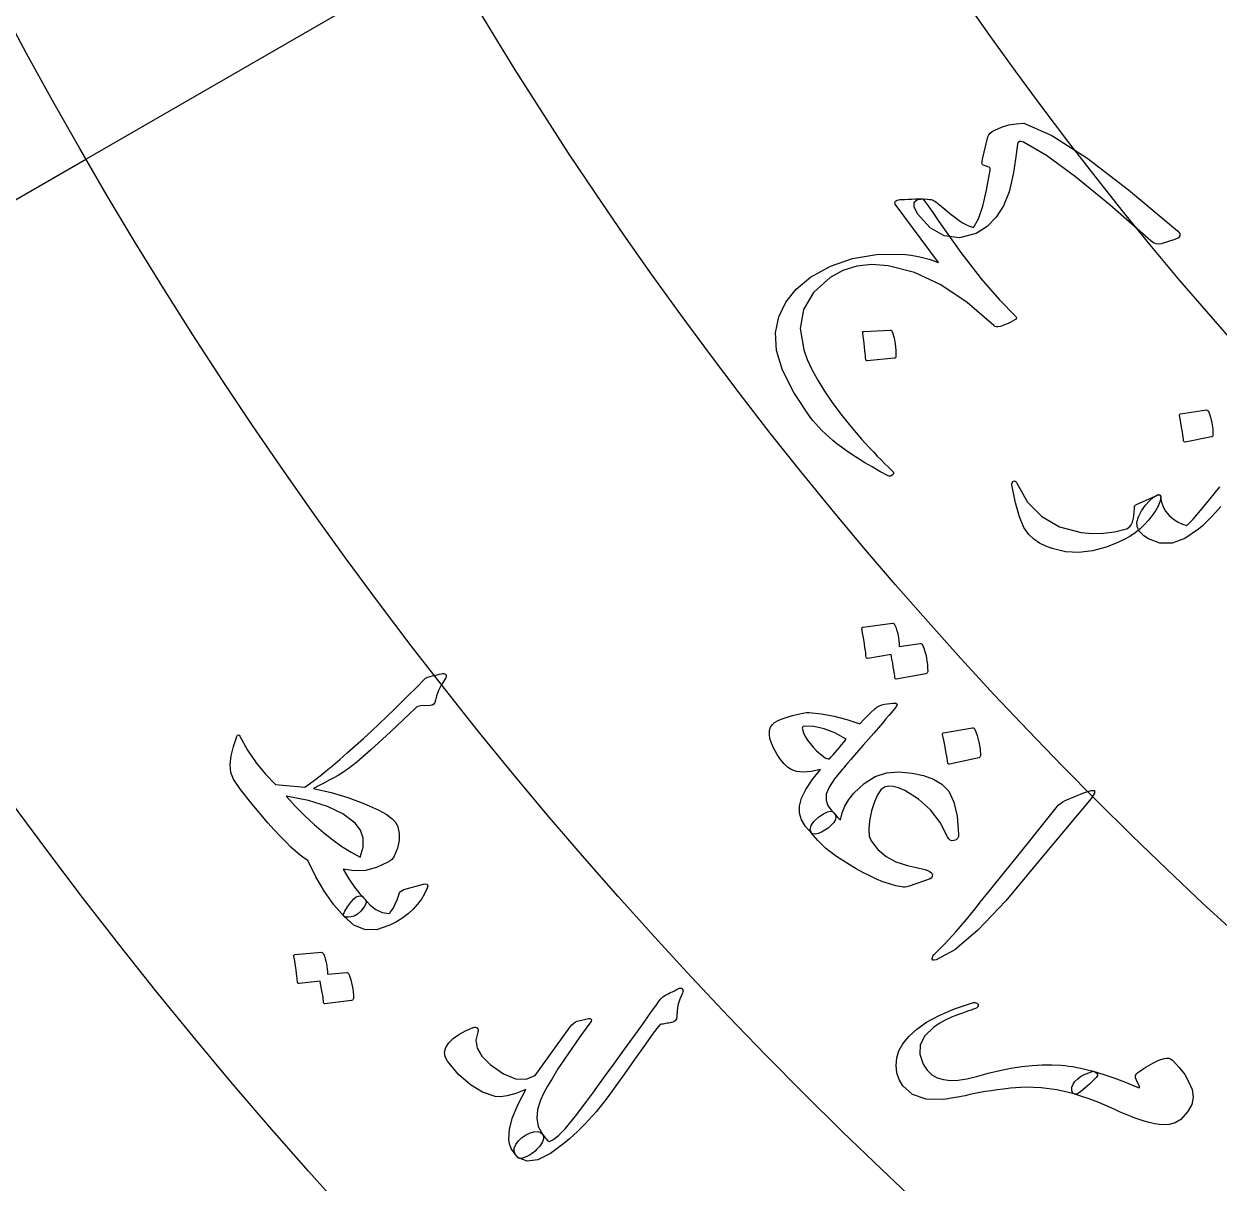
# Model space of a CAD drawing. Header units: millimetres. Extents: x -150 to 150, y -150 to 198.
# Drawn here: x -98.7 to -69, y -81.54 to -52.74 of the extents above; entities that cross this region are included whole.
import ezdxf

# ---------------------------------------------------------------- set-up
doc = ezdxf.new("R2010")
doc.units = ezdxf.units.MM
for name, color, linetype in [('CUT_OUTER', 1, 'Continuous'), ('ENGRAVE', 7, 'Continuous'), ('ENGRAVE_FINE', 8, 'Continuous'), ('GUIDE', 3, 'Continuous'), ('TEXT', 5, 'Continuous')]:
    doc.layers.add(name, color=color, linetype=linetype)

msp = doc.modelspace()

# ---------------------------------------------------------------- linework, layer by layer
at = {"layer": 'CUT_OUTER'}
msp.add_arc((0.0002, -0.0002), 149.9998, 179.017762, 3.164151, dxfattribs=at)
at = {"layer": 'ENGRAVE'}
for radius in [132.75, 112.1737, 91.5975, 71.0212]:
    msp.add_circle((0, 0), radius, dxfattribs=at)
at = {"layer": 'ENGRAVE_FINE'}
for points in [[(-97.1453, -56.0869), (-79.3258, -45.7987)], [(-114.9649, -66.375), (-97.1453, -56.0869)]]:
    msp.add_lwpolyline(points, dxfattribs=at)
for radius in [122.4619, 101.8856, 81.3094]:
    msp.add_circle((0, 0), radius, dxfattribs=at)
at = {"layer": 'GUIDE'}
msp.add_circle((0, 0), 137.25, dxfattribs=at)
at = {"layer": 'TEXT'}
for points in [[(-70.1037, -58.0906), (-70.4472, -58.2002), (-70.5074, -58.2119), (-70.5692, -58.2042), (-70.6326, -58.177), (-70.6975, -58.1303), (-71.7109, -57.2418), (-72.5736, -56.5327), (-73.291, -56.0098), (-73.8675, -55.6783), (-73.924, -55.6596), (-73.9667, -55.6609), (-73.9956, -55.682), (-74.0106, -55.7231), (-74.0634, -56.1011), (-74.1157, -56.4249), (-74.1679, -56.6942), (-74.2207, -56.9088), (-74.3593, -57.2539), (-74.5422, -57.5424), (-74.7702, -57.774), (-75.0437, -57.9482), (-75.4574, -58.0516), (-75.8377, -58.0038), (-76.184, -57.8046), (-76.4947, -57.4539), (-76.5827, -57.2854), (-76.5835, -57.1679), (-76.4975, -57.1013), (-76.3248, -57.0856), (-76.2577, -57.0908), (-76.2031, -57.0962), (-76.1612, -57.1018), (-76.132, -57.1075), (-76.0864, -57.1334), (-76.0431, -57.1609), (-76.0019, -57.1901), (-75.963, -57.2209), (-75.8221, -57.3401), (-75.6915, -57.446), (-75.5711, -57.5387), (-75.4611, -57.6183), (-75.3603, -57.6839), (-75.2677, -57.7348), (-75.1834, -57.7711), (-75.1073, -57.7927), (-74.9856, -57.5774), (-74.8767, -57.2688), (-74.7797, -56.8673), (-74.6933, -56.3736), (-74.6916, -56.3496), (-74.6944, -56.3289), (-74.7016, -56.3116), (-74.7133, -56.2977), (-74.8632, -56.2467), (-74.8848, -56.2288), (-74.8952, -56.198), (-74.8944, -56.1542), (-74.8823, -56.0975), (-74.7475, -55.5446), (-74.7269, -55.4961), (-74.6918, -55.4514), (-74.6422, -55.4107), (-74.5781, -55.3738), (-74.4068, -55.2998), (-74.2299, -55.2472), (-74.0475, -55.216), (-73.8595, -55.206), (-73.1594, -55.5131), (-72.2932, -56.0667), (-71.2552, -56.8587), (-70.0371, -57.8796), (-69.9837, -57.9448), (-69.977, -58.0017), (-70.017, -58.0503), (-70.1037, -58.0906)], [(-75.9699, -57.6433), (-75.4181, -58.418), (-74.9148, -59.068), (-74.4633, -59.5946), (-74.066, -59.9991), (-74.0535, -60.0112), (-74.0449, -60.0237), (-74.0403, -60.0363), (-74.0397, -60.0492), (-74.043, -60.0617), (-74.0502, -60.0732), (-74.0612, -60.0836), (-74.076, -60.093), (-74.1379, -60.1244), (-74.1952, -60.1526), (-74.2478, -60.1777), (-74.2958, -60.1996), (-74.3393, -60.2183), (-74.3781, -60.2339), (-74.4122, -60.2463), (-74.4418, -60.2556), (-74.4928, -60.2657), (-74.5367, -60.2654), (-74.5736, -60.2545), (-74.6034, -60.2331), (-75.2627, -59.6581), (-75.9184, -59.2188), (-76.5733, -58.916), (-77.2294, -58.7504), (-77.6329, -58.7189), (-78.0065, -58.7554), (-78.35, -58.8605), (-78.6635, -59.0351), (-79.0815, -59.4076), (-79.3321, -59.8311), (-79.4137, -60.3062), (-79.3249, -60.8322), (-79.2351, -61.0725), (-79.1195, -61.3239), (-78.9779, -61.5863), (-78.8102, -61.8594), (-78.6169, -62.1431), (-78.3986, -62.4369), (-78.1552, -62.7406), (-77.8865, -63.0539), (-77.788, -63.1629), (-77.6902, -63.2692), (-77.593, -63.3729), (-77.4966, -63.474), (-77.4014, -63.5717), (-77.3082, -63.6653), (-77.2169, -63.7548), (-77.1276, -63.8402), (-77.1023, -63.8678), (-77.0924, -63.8944), (-77.0979, -63.9198), (-77.1188, -63.944), (-77.1489, -63.9652), (-77.1763, -63.9766), (-77.201, -63.9781), (-77.223, -63.9697), (-77.4317, -63.8566), (-77.6263, -63.7466), (-77.8069, -63.6398), (-77.9735, -63.5364), (-78.1262, -63.4371), (-78.2649, -63.3426), (-78.3898, -63.2531), (-78.5009, -63.1686), (-78.5999, -63.0847), (-78.6945, -63.0016), (-78.7847, -62.9193), (-78.8706, -62.8378), (-78.9516, -62.7561), (-79.0273, -62.6734), (-79.0978, -62.5897), (-79.1631, -62.5049), (-79.5711, -61.8968), (-79.8506, -61.3438), (-80.0028, -60.8479), (-80.0289, -60.4103), (-79.9462, -60.0141), (-79.773, -59.6525), (-79.51, -59.3253), (-79.1578, -59.0321), (-78.6579, -58.7526), (-78.1099, -58.5651), (-77.5144, -58.468), (-76.8716, -58.4594), (-76.6571, -58.4826), (-76.4359, -58.5249), (-76.208, -58.5861), (-75.9734, -58.666), (-77.0506, -57.2189), (-77.0615, -57.173), (-77.0455, -57.1385), (-77.0025, -57.1153), (-76.9327, -57.1035), (-76.8228, -57.0971), (-76.7237, -57.0918), (-76.6354, -57.0874), (-76.558, -57.084), (-76.4917, -57.082), (-76.4369, -57.0815), (-76.3937, -57.0828), (-76.3619, -57.0856), (-76.3298, -57.1217), (-76.2539, -57.2268), (-76.1341, -57.4007), (-75.9699, -57.6433)], [(-77.1743, -60.3433), (-77.1612, -60.345), (-77.1486, -60.3521), (-77.1366, -60.3644), (-77.1251, -60.3821), (-77.0799, -60.5346), (-77.05, -60.6884), (-77.0352, -60.8436), (-77.0358, -61.0003), (-77.04, -61.0188), (-77.0484, -61.0322), (-77.0609, -61.0403), (-77.0776, -61.0432), (-77.7442, -61.1105), (-77.7631, -61.1083), (-77.7763, -61.0967), (-77.7839, -61.0758), (-77.7857, -61.0456), (-77.7874, -61.0194), (-77.7909, -60.9788), (-77.7961, -60.9238), (-77.8032, -60.8545), (-77.8127, -60.77), (-77.825, -60.6696), (-77.8401, -60.5533), (-77.8581, -60.4212), (-77.8587, -60.4023), (-77.8545, -60.3894), (-77.8457, -60.3826), (-77.8322, -60.3818)], [(-69.3207, -62.3302), (-69.3077, -62.3307), (-69.2951, -62.3364), (-69.2828, -62.3473), (-69.2709, -62.3633), (-69.2201, -62.5071), (-69.1841, -62.6535), (-69.163, -62.8026), (-69.1568, -62.9546), (-69.1601, -62.973), (-69.1678, -62.9867), (-69.1797, -62.9957), (-69.1959, -63), (-69.8446, -63.1258), (-69.8631, -63.1253), (-69.8766, -63.1153), (-69.8849, -63.0957), (-69.888, -63.0665), (-69.8908, -63.0413), (-69.8959, -63.0023), (-69.9035, -62.9495), (-69.9134, -62.8829), (-69.9263, -62.8018), (-69.9427, -62.7056), (-69.9626, -62.5943), (-69.9859, -62.4678), (-69.9873, -62.4495), (-69.9838, -62.4367), (-69.9755, -62.4292), (-69.9623, -62.4272)], [(-70.451, -64.5139), (-70.4755, -64.6157), (-70.5193, -64.7227), (-70.5823, -64.8348), (-70.6645, -64.952), (-70.7577, -65.0669), (-70.8592, -65.1768), (-70.9692, -65.2817), (-71.0875, -65.3816), (-71.2183, -65.4713), (-71.3823, -65.5607), (-71.5794, -65.6496), (-71.8099, -65.7378), (-72.1497, -65.8323), (-72.4867, -65.8701), (-72.8207, -65.851), (-73.1515, -65.7748), (-73.3125, -65.7144), (-73.4633, -65.6358), (-73.6039, -65.5388), (-73.7343, -65.4236), (-73.8565, -65.2513), (-73.9671, -64.9886), (-74.0653, -64.636), (-74.15, -64.1936), (-74.1502, -64.1636), (-74.144, -64.1381), (-74.1314, -64.1171), (-74.1125, -64.1007), (-74.0907, -64.0932), (-74.0697, -64.099), (-74.0496, -64.118), (-74.0302, -64.1503), (-73.7672, -64.6191), (-73.4122, -64.98), (-72.9669, -65.2318), (-72.4328, -65.3731), (-72.1525, -65.399), (-71.8765, -65.3946), (-71.605, -65.3601), (-71.3379, -65.2956), (-71.2987, -65.28), (-71.261, -65.2557), (-71.225, -65.2228), (-71.1907, -65.1812), (-71.1564, -65.1154), (-71.1314, -65.0203), (-71.1155, -64.8956), (-71.1088, -64.7416), (-71.104, -64.7214), (-71.0913, -64.7029), (-71.0707, -64.6861), (-71.0424, -64.671), (-70.5321, -64.4473), (-70.512, -64.4403), (-70.4949, -64.4384), (-70.4806, -64.4417), (-70.4691, -64.4501), (-70.4586, -64.4643), (-70.4521, -64.4797), (-70.4495, -64.4963), (-70.451, -64.5139)], [(-76.4279, -68.1327), (-76.4134, -68.1333), (-76.3993, -68.1397), (-76.3856, -68.1518), (-76.3724, -68.1698), (-76.3424, -68.2496), (-76.3164, -68.3297), (-76.2943, -68.41), (-76.2762, -68.4904), (-76.262, -68.5719), (-76.2519, -68.655), (-76.2459, -68.7398), (-76.2439, -68.8263), (-76.2482, -68.8473), (-76.258, -68.8637), (-76.2734, -68.8755), (-76.2943, -68.8828), (-77.028, -69.0175), (-77.0414, -69.0151), (-77.0519, -69.0033), (-77.0597, -68.9822), (-77.0645, -68.9516), (-77.0649, -68.928), (-77.0685, -68.8923), (-77.0753, -68.8443), (-77.0852, -68.7842), (-77.0982, -68.7111), (-77.1141, -68.6244), (-77.133, -68.5241), (-77.1548, -68.4102), (-77.7298, -68.5048), (-77.7506, -68.5041), (-77.7655, -68.4927), (-77.7745, -68.4706), (-77.7775, -68.4379), (-77.7801, -68.4096), (-77.7852, -68.3658), (-77.7928, -68.3065), (-77.8028, -68.2317), (-77.8158, -68.1407), (-77.8325, -68.0327), (-77.8528, -67.9077), (-77.8767, -67.7658), (-77.8756, -67.7479), (-77.8698, -67.7355), (-77.8593, -67.7284), (-77.8442, -67.7267), (-77.1227, -67.6246), (-77.1082, -67.6253), (-77.0942, -67.6318), (-77.0806, -67.6441), (-77.0675, -67.6622), (-77.0398, -67.7282), (-77.0162, -67.795), (-76.9966, -67.8627), (-76.981, -67.9313), (-76.9691, -68.0005), (-76.9604, -68.0699), (-76.955, -68.1395), (-76.9528, -68.2094)], [(-91.6436, -73.5264), (-91.7357, -73.4679), (-91.8367, -73.3923), (-91.9464, -73.2995), (-92.0648, -73.1896), (-92.1925, -73.063), (-92.3303, -72.9203), (-92.4781, -72.7614), (-92.6357, -72.5863), (-93.0297, -72.123), (-93.3143, -71.7605), (-93.4908, -71.4999), (-93.5599, -71.3421), (-93.5715, -71.1389), (-93.5502, -70.9218), (-93.496, -70.6909), (-93.4088, -70.4462), (-93.3897, -70.4137), (-93.3707, -70.4011), (-93.3518, -70.4085), (-93.3329, -70.4358), (-93.1411, -70.78), (-92.9302, -71.0948), (-92.7007, -71.38), (-92.4528, -71.6356), (-91.7235, -71.7013), (-91.6081, -71.6226), (-91.4806, -71.5291), (-91.3411, -71.4209), (-91.1895, -71.298), (-91.0263, -71.1613), (-90.8518, -71.0117), (-90.6662, -70.8494), (-90.4693, -70.6743), (-90.266, -70.4911), (-90.0671, -70.3091), (-89.8725, -70.1283), (-89.6823, -69.9488), (-89.4968, -69.7707), (-89.3163, -69.5945), (-89.1409, -69.4201), (-88.9706, -69.2475), (-88.7258, -68.9932), (-88.6636, -68.9724), (-88.6034, -68.9537), (-88.5451, -68.937), (-88.4888, -68.9224), (-88.4347, -68.9095), (-88.383, -68.8979), (-88.3338, -68.8877), (-88.2872, -68.8788), (-88.2669, -68.8783), (-88.2487, -68.8828), (-88.2324, -68.8923), (-88.2182, -68.9067), (-88.208, -68.9288), (-88.2083, -68.9557), (-88.2189, -68.9873), (-88.24, -69.0237), (-88.3292, -69.1691), (-88.3979, -69.3044), (-88.4461, -69.4296), (-88.4739, -69.5446), (-88.4885, -69.599), (-88.5155, -69.6391), (-88.5549, -69.6649), (-88.6067, -69.6764), (-88.8375, -69.6835), (-88.8751, -69.686), (-88.9098, -69.6966), (-88.9418, -69.7154), (-88.9709, -69.7422), (-89.5945, -70.3264), (-90.0806, -70.7726), (-90.4298, -71.0802), (-90.6423, -71.249), (-90.7167, -71.3002), (-90.801, -71.3538), (-90.8952, -71.4099), (-90.9993, -71.4685), (-91.1127, -71.5302), (-91.2348, -71.5958), (-91.3658, -71.6652), (-91.5055, -71.7385), (-91.0688, -71.8384), (-90.653, -71.961), (-90.258, -72.1065), (-89.8835, -72.275), (-89.7003, -72.3759), (-89.5599, -72.4779), (-89.4623, -72.5813), (-89.4076, -72.6863), (-89.3748, -72.8502), (-89.3793, -73.027), (-89.421, -73.2167), (-89.4999, -73.4194), (-89.5247, -73.4589), (-89.5591, -73.4967), (-89.6033, -73.533), (-89.6572, -73.5676), (-89.9381, -73.6984), (-90.2162, -73.7709), (-90.4914, -73.785), (-90.7636, -73.7406), (-90.6227, -73.9813), (-90.4869, -74.1855), (-90.3565, -74.3531), (-90.2316, -74.484), (-90.2031, -74.5229), (-90.1957, -74.5684), (-90.2094, -74.6204), (-90.2442, -74.6789), (-90.33, -74.7815), (-90.4126, -74.8572), (-90.4922, -74.9061), (-90.5688, -74.928), (-90.6362, -74.9332), (-90.6885, -74.9319), (-90.7257, -74.9242), (-90.7476, -74.91), (-90.997, -74.6244), (-91.2297, -74.2985), (-91.4454, -73.9325), (-91.6436, -73.5264)], [(-77.1075, -69.617), (-77.0364, -69.6176), (-77.0064, -69.6415), (-77.0173, -69.6887), (-77.0692, -69.7591), (-77.1037, -69.798), (-77.151, -69.8526), (-77.2109, -69.9227), (-77.2834, -70.0085), (-77.3696, -70.1103), (-77.4707, -70.2283), (-77.5867, -70.3627), (-77.7174, -70.5134), (-77.8458, -70.6617), (-77.9607, -70.7945), (-78.0623, -70.9116), (-78.1504, -71.0132), (-78.2249, -71.0987), (-78.2852, -71.168), (-78.3314, -71.2209), (-78.3634, -71.2575), (-78.56, -71.4943), (-78.6934, -71.6995), (-78.7637, -71.873), (-78.7707, -72.0149), (-78.752, -72.0934), (-78.7133, -72.1736), (-78.6545, -72.2554), (-78.5756, -72.3389), (-78.5377, -72.3963), (-78.5265, -72.4569), (-78.5422, -72.5209), (-78.5847, -72.5881), (-78.6476, -72.6563), (-78.7185, -72.7175), (-78.7973, -72.7716), (-78.8841, -72.8186), (-78.9652, -72.8509), (-79.0332, -72.8667), (-79.0879, -72.8659), (-79.1294, -72.8487), (-79.2782, -72.6836), (-79.3781, -72.5156), (-79.4292, -72.3448), (-79.4314, -72.1714), (-79.3796, -71.9773), (-79.2752, -71.7617), (-79.1183, -71.5245), (-78.9089, -71.2659), (-79.137, -71.312), (-79.3348, -71.3273), (-79.5022, -71.3122), (-79.6392, -71.2666), (-79.7261, -71.2078), (-79.8132, -71.1251), (-79.9004, -71.0185), (-79.9876, -70.888), (-80.0688, -70.7411), (-80.1276, -70.6096), (-80.1641, -70.4938), (-80.1784, -70.3935), (-80.172, -70.297), (-80.148, -70.2158), (-80.1063, -70.1499), (-80.047, -70.0994), (-79.9611, -70.05), (-79.8584, -70.0038), (-79.7388, -69.9609), (-79.6025, -69.9213), (-79.4614, -69.8863), (-79.3455, -69.8621), (-79.2548, -69.8488), (-79.1892, -69.8466), (-78.8812, -69.8825), (-78.5689, -69.9413), (-78.2524, -70.0228), (-77.9315, -70.1268), (-77.8194, -70.0114), (-77.7216, -69.9131), (-77.6381, -69.8317), (-77.5687, -69.7672), (-77.5066, -69.7175), (-77.4445, -69.6803), (-77.3824, -69.6555), (-77.3203, -69.6432)], [(-78.2718, -70.5113), (-78.5506, -70.3566), (-78.8166, -70.251), (-79.0702, -70.1948), (-79.3114, -70.1883), (-79.3367, -70.196), (-79.3528, -70.2109), (-79.3597, -70.2331), (-79.3574, -70.2625), (-79.3275, -70.3526), (-79.2859, -70.4423), (-79.2328, -70.5316), (-79.1681, -70.6203), (-79.0917, -70.7085), (-79.0038, -70.7962), (-78.9042, -70.8833), (-78.7931, -70.9697), (-78.7737, -70.9811), (-78.7497, -70.9898), (-78.7211, -70.9957), (-78.688, -70.9989), (-78.6405, -70.9493), (-78.5917, -70.8965), (-78.5416, -70.8404), (-78.4902, -70.7811), (-78.4376, -70.7185), (-78.3836, -70.6527), (-78.3283, -70.5836), (-78.2718, -70.5113)], [(-75.1294, -70.2249), (-75.1149, -70.2252), (-75.1006, -70.2313), (-75.0866, -70.2432), (-75.0729, -70.2609), (-75.0131, -70.421), (-74.9699, -70.5845), (-74.9432, -70.7514), (-74.9332, -70.9218), (-74.9366, -70.9425), (-74.9449, -70.9581), (-74.9581, -70.9685), (-74.9762, -70.9737), (-75.7021, -71.1304), (-75.723, -71.1304), (-75.7383, -71.1194), (-75.748, -71.0976), (-75.7521, -71.065), (-75.7557, -71.0367), (-75.7622, -70.993), (-75.7718, -70.9339), (-75.7842, -70.8594), (-75.8003, -70.7687), (-75.8206, -70.6611), (-75.8451, -70.5366), (-75.8737, -70.3952), (-75.8756, -70.3747), (-75.8719, -70.3602), (-75.8627, -70.3517), (-75.848, -70.3491)], [(-76.1867, -73.977), (-76.7049, -74.1633), (-76.7607, -74.177), (-76.809, -74.1849), (-76.8499, -74.187), (-76.8832, -74.1833), (-77.0384, -74.1506), (-77.1961, -74.1069), (-77.3563, -74.052), (-77.5188, -73.986), (-77.6841, -73.9098), (-77.8526, -73.8247), (-78.0241, -73.7306), (-78.1987, -73.6274), (-78.5122, -73.4217), (-78.7717, -73.223), (-78.9775, -73.0318), (-79.1294, -72.8487), (-79.1608, -72.7543), (-79.142, -72.6558), (-79.0731, -72.553), (-78.9542, -72.446), (-78.8333, -72.3645), (-78.7337, -72.3153), (-78.6554, -72.2985), (-78.5985, -72.3141), (-78.5928, -72.3203), (-78.587, -72.3265), (-78.5813, -72.3327), (-78.5756, -72.3389), (-78.5378, -72.3892), (-78.4975, -72.4359), (-78.4549, -72.479), (-78.4099, -72.5185), (-78.369, -72.3417), (-78.3007, -72.1714), (-78.205, -72.0076), (-78.082, -71.8502), (-77.8255, -71.6079), (-77.5531, -71.4399), (-77.2651, -71.3459), (-76.9615, -71.3254), (-76.6324, -71.3548), (-76.3445, -71.4143), (-76.0976, -71.5042), (-75.8915, -71.6247), (-75.7221, -71.8045), (-75.5969, -72.0719), (-75.5152, -72.4274), (-75.476, -72.8715), (-75.4798, -72.9299), (-75.5003, -72.9756), (-75.5375, -73.0087), (-75.5913, -73.029), (-75.6433, -73.0338), (-75.6868, -73.0203), (-75.7219, -72.9885), (-75.7483, -72.9384), (-75.9363, -72.5779), (-76.1764, -72.2666), (-76.4692, -72.004), (-76.8153, -71.7894), (-76.9703, -71.7206), (-77.106, -71.683), (-77.2222, -71.6769), (-77.3192, -71.7023), (-77.409, -71.77), (-77.492, -71.891), (-77.5681, -72.0656), (-77.6371, -72.2939), (-77.6892, -72.543), (-77.7084, -72.7505), (-77.6949, -72.9163), (-77.6487, -73.0403), (-77.4856, -73.2514), (-77.2802, -73.424), (-77.0329, -73.5578), (-76.744, -73.6525), (-76.4549, -73.7118), (-76.3105, -73.747), (-76.2076, -73.7872), (-76.1461, -73.8326), (-76.1262, -73.8832), (-76.1303, -73.9157), (-76.1418, -73.9421), (-76.1606, -73.9626), (-76.1867, -73.977)], [(-72.3444, -71.8381), (-72.1804, -71.7836), (-72.0984, -71.789), (-72.098, -71.8545), (-72.1793, -71.9803), (-73.4968, -73.5606), (-74.3053, -74.5306), (-74.9964, -75.2602), (-75.5722, -75.7475), (-76.0335, -75.9915), (-76.0822, -76.0004), (-76.1153, -75.9983), (-76.1329, -75.9851), (-76.1349, -75.9609), (-76.128, -75.9331), (-76.1129, -75.903), (-76.0897, -75.8709), (-76.0582, -75.8365), (-75.8017, -75.5807), (-75.5415, -75.2976), (-75.2775, -74.9871), (-75.0096, -74.6495), (-74.938, -74.5628), (-74.747, -74.3265), (-74.4361, -73.9408), (-74.005, -73.4061), (-73.0558, -72.2133), (-73.0014, -72.1539), (-72.9457, -72.1046), (-72.8889, -72.0654), (-72.8308, -72.0364)], [(-90.4734, -72.5971), (-90.7751, -72.3664), (-91.1608, -72.179), (-91.631, -72.0339), (-92.1862, -71.9301), (-91.9545, -72.1816), (-91.7226, -72.4154), (-91.4905, -72.6314), (-91.2584, -72.8298), (-91.027, -73.0105), (-90.797, -73.1734), (-90.5687, -73.3185), (-90.3421, -73.446), (-90.2722, -73.1929), (-90.2708, -72.9673), (-90.3378, -72.7688), (-90.4734, -72.5971)], [(-89.2585, -74.2486), (-88.7717, -74.1129), (-88.7133, -74.1038), (-88.6786, -74.117), (-88.6678, -74.1524), (-88.6806, -74.2102), (-88.7457, -74.3515), (-88.8247, -74.4854), (-88.9178, -74.6118), (-89.025, -74.7309), (-89.1474, -74.8428), (-89.286, -74.9476), (-89.4409, -75.0453), (-89.612, -75.1358), (-89.936, -75.2454), (-90.2343, -75.2434), (-90.5066, -75.1297), (-90.7524, -74.9042), (-90.7584, -74.8597), (-90.7283, -74.7844), (-90.6623, -74.6783), (-90.5602, -74.5413), (-90.4991, -74.4759), (-90.4413, -74.4313), (-90.3867, -74.4077), (-90.3355, -74.4048), (-90.3078, -74.4136), (-90.2821, -74.4287), (-90.2583, -74.4503), (-90.2364, -74.4783), (-90.0994, -74.6337), (-89.9524, -74.7455), (-89.7954, -74.8136), (-89.6286, -74.838), (-89.6182, -74.8366), (-89.6081, -74.8306), (-89.5983, -74.82), (-89.5887, -74.8046), (-89.5269, -74.7148), (-89.4726, -74.6131), (-89.4257, -74.4995), (-89.3862, -74.3741), (-89.3689, -74.3295), (-89.3419, -74.2937), (-89.3051, -74.2668), (-89.2585, -74.2486)], [(-90.6776, -76.3061), (-90.6644, -76.3073), (-90.6516, -76.3139), (-90.6392, -76.3257), (-90.6272, -76.3428), (-90.6001, -76.4175), (-90.5766, -76.4922), (-90.5567, -76.5669), (-90.5404, -76.6415), (-90.5277, -76.7169), (-90.5188, -76.7935), (-90.5135, -76.8715), (-90.512, -76.9508), (-90.5159, -76.9698), (-90.525, -76.9843), (-90.539, -76.9944), (-90.558, -76.9999), (-91.2254, -77.0864), (-91.2375, -77.0835), (-91.2471, -77.0722), (-91.254, -77.0525), (-91.2584, -77.0243), (-91.2587, -77.0027), (-91.2618, -76.9698), (-91.2678, -76.9255), (-91.2766, -76.87), (-91.2882, -76.8025), (-91.3025, -76.7223), (-91.3194, -76.6295), (-91.339, -76.5241), (-91.8615, -76.5829), (-91.8804, -76.5812), (-91.8939, -76.5701), (-91.902, -76.5495), (-91.9047, -76.5194), (-91.907, -76.4934), (-91.9116, -76.453), (-91.9184, -76.3984), (-91.9273, -76.3295), (-91.939, -76.2455), (-91.954, -76.1458), (-91.9723, -76.0304), (-91.9939, -75.8992), (-91.9929, -75.8829), (-91.9876, -75.8718), (-91.9781, -75.8658), (-91.9644, -75.8649), (-91.3087, -75.806), (-91.2955, -75.8073), (-91.2827, -75.814), (-91.2704, -75.8259), (-91.2585, -75.8432), (-91.2334, -75.9049), (-91.212, -75.9673), (-91.1943, -76.0304), (-91.1802, -76.094), (-91.1695, -76.158), (-91.1617, -76.222), (-91.1569, -76.2861), (-91.155, -76.3502)], [(-82.4561, -76.7148), (-82.4211, -76.7), (-82.3904, -76.6954), (-82.3642, -76.7011), (-82.3423, -76.717), (-82.3292, -76.7373), (-82.3239, -76.7613), (-82.3266, -76.789), (-82.3373, -76.8205), (-82.4041, -76.9703), (-82.4491, -77.1173), (-82.4725, -77.2616), (-82.4742, -77.4032), (-82.4828, -77.4571), (-82.5084, -77.4998), (-82.551, -77.5311), (-82.6107, -77.5511), (-82.6449, -77.5581), (-82.6794, -77.5647), (-82.7143, -77.571), (-82.7495, -77.577), (-82.7847, -77.5829), (-82.8195, -77.5892), (-82.8541, -77.5958), (-82.8884, -77.6027), (-82.9381, -77.6549), (-83.0617, -77.8173), (-83.2588, -78.0901), (-83.5291, -78.4735), (-83.677, -78.6849), (-83.8167, -78.8826), (-83.9482, -79.0665), (-84.0717, -79.2366), (-84.187, -79.3923), (-84.2942, -79.5329), (-84.3934, -79.6584), (-84.4845, -79.7686), (-84.5725, -79.8703), (-84.6625, -79.9699), (-84.7543, -80.0676), (-84.8481, -80.1632), (-84.9441, -80.2571), (-85.0427, -80.3496), (-85.1439, -80.4407), (-85.2477, -80.5304), (-85.6176, -80.808), (-85.9347, -80.964), (-86.1992, -80.9983), (-86.4106, -80.9107), (-86.4831, -80.8373), (-86.5182, -80.7575), (-86.516, -80.6714), (-86.4764, -80.5789), (-86.4113, -80.49), (-86.3327, -80.4142), (-86.2406, -80.3515), (-86.135, -80.302), (-86.0272, -80.267), (-85.9393, -80.2583), (-85.8714, -80.2759), (-85.8234, -80.3197), (-85.7918, -80.3586), (-85.7633, -80.3934), (-85.738, -80.4241), (-85.7159, -80.4507), (-85.696, -80.4729), (-85.6773, -80.4905), (-85.6598, -80.5033), (-85.6435, -80.5115), (-85.5398, -80.4604), (-85.4095, -80.3533), (-85.2528, -80.1904), (-85.0693, -79.9718), (-84.9642, -79.8378), (-84.8454, -79.6822), (-84.7131, -79.5051), (-84.5672, -79.3065), (-84.4069, -79.0865), (-84.2316, -78.8451), (-84.0412, -78.5825), (-83.8355, -78.2986), (-83.6346, -78.0209), (-83.4583, -77.7767), (-83.3068, -77.5658), (-83.18, -77.3883), (-83.0779, -77.2443), (-83, -77.1342), (-82.9466, -77.058), (-82.9175, -77.0156), (-82.876, -76.964), (-82.8242, -76.9166), (-82.7624, -76.8733), (-82.6903, -76.8341), (-82.6519, -76.8171), (-82.616, -76.8008), (-82.5828, -76.785), (-82.5522, -76.7697), (-82.5243, -76.7551), (-82.4989, -76.7411), (-82.4762, -76.7276), (-82.4561, -76.7148)], [(-72.6424, -79.3188), (-73.0385, -79.2274), (-73.4285, -79.1743), (-73.8125, -79.1598), (-74.1907, -79.1841), (-74.3568, -79.2032), (-74.5155, -79.2233), (-74.6668, -79.2446), (-74.8105, -79.2671), (-74.9468, -79.2908), (-75.0756, -79.3158), (-75.1969, -79.342), (-75.3107, -79.3695), (-75.8431, -79.4639), (-76.2798, -79.4533), (-76.6197, -79.3386), (-76.8621, -79.1205), (-76.9544, -78.9658), (-77.0098, -78.7985), (-77.0284, -78.6187), (-77.0101, -78.4266), (-76.9601, -78.2559), (-76.8611, -78.0805), (-76.7132, -77.9003), (-76.5167, -77.7153), (-76.271, -77.5406), (-75.9579, -77.3734), (-75.578, -77.213), (-75.1314, -77.0587), (-75.1025, -77.0549), (-75.0749, -77.0555), (-75.0487, -77.0605), (-75.024, -77.0701), (-75.0039, -77.083), (-74.9921, -77.0982), (-74.9884, -77.1156), (-74.9928, -77.1354), (-75.0042, -77.1571), (-75.0158, -77.1743), (-75.0274, -77.187), (-75.0392, -77.1953), (-75.0538, -77.2004), (-75.0798, -77.2097), (-75.1174, -77.2231), (-75.1664, -77.2407), (-75.2268, -77.2625), (-75.2988, -77.2883), (-75.3823, -77.3183), (-75.4772, -77.3523), (-75.6498, -77.4176), (-75.8118, -77.4931), (-75.9632, -77.579), (-76.104, -77.6753), (-76.3164, -77.8821), (-76.4294, -78.1028), (-76.4425, -78.3377), (-76.3555, -78.5866), (-76.259, -78.7348), (-76.1425, -78.8483), (-76.0059, -78.927), (-75.8495, -78.9708), (-75.6782, -78.9903), (-75.4854, -78.9837), (-75.2712, -78.9512), (-75.0357, -78.8925), (-74.7385, -78.8115), (-74.4515, -78.7434), (-74.1748, -78.6883), (-73.9084, -78.6462), (-73.6511, -78.6175), (-73.4016, -78.6025), (-73.1599, -78.6012), (-72.926, -78.6138), (-72.8326, -78.6216), (-72.7377, -78.6329), (-72.6411, -78.6478), (-72.5428, -78.6663), (-72.443, -78.6876), (-72.3416, -78.7109), (-72.2386, -78.7363), (-72.134, -78.7637), (-72.064, -78.7909), (-72.0285, -78.8262), (-72.0275, -78.8696), (-72.061, -78.9212), (-72.1173, -78.9762), (-72.173, -79.0298), (-72.2281, -79.0818), (-72.2824, -79.1323), (-72.3362, -79.1806), (-72.3893, -79.2258), (-72.4419, -79.2681), (-72.4939, -79.3073), (-72.5203, -79.3221), (-72.5539, -79.3289), (-72.5946, -79.3278), (-72.6424, -79.3188)], [(-86.4212, -80.9103), (-86.5191, -80.7927), (-86.5904, -80.6774), (-86.6351, -80.5646), (-86.6532, -80.4544), (-86.6337, -80.2013), (-86.5568, -79.9101), (-86.4223, -79.581), (-86.2303, -79.2139), (-86.4793, -79.3109), (-86.6895, -79.3731), (-86.8609, -79.4006), (-86.9932, -79.3934), (-87.3054, -79.2803), (-87.6073, -79.0958), (-87.8983, -78.8398), (-88.1777, -78.5125), (-88.237, -78.4024), (-88.251, -78.2901), (-88.2198, -78.1755), (-88.1433, -78.0586), (-88.0312, -77.9462), (-87.8933, -77.8448), (-87.7296, -77.7542), (-87.5401, -77.6744), (-87.5116, -77.6666), (-87.4855, -77.6659), (-87.4618, -77.6724), (-87.4404, -77.6859), (-87.4206, -77.7096), (-87.4115, -77.7352), (-87.413, -77.7629), (-87.4252, -77.7925), (-87.4735, -77.989), (-87.4384, -78.1881), (-87.3197, -78.3895), (-87.1174, -78.5928), (-86.7835, -78.8266), (-86.4848, -78.9497), (-86.2218, -78.9626), (-85.9947, -78.8659), (-85.1247, -77.6582), (-85.0821, -77.6057), (-85.0388, -77.5649), (-84.9948, -77.5359), (-84.95, -77.5188), (-84.7012, -77.4605), (-84.6675, -77.454), (-84.6406, -77.4524), (-84.6205, -77.4558), (-84.6072, -77.4641), (-84.6015, -77.4868), (-84.6086, -77.5176), (-84.6286, -77.5564), (-84.6613, -77.6032), (-84.8858, -77.9086), (-85.0888, -78.1942), (-85.2702, -78.4599), (-85.4301, -78.7057), (-85.5691, -78.9309), (-85.688, -79.1347), (-85.7867, -79.3171), (-85.8654, -79.478), (-85.9421, -79.7117), (-85.9598, -79.931), (-85.9185, -80.1355), (-85.8183, -80.3252), (-85.7927, -80.381), (-85.7924, -80.4452), (-85.8175, -80.5176), (-85.8678, -80.5984), (-85.8987, -80.6365), (-85.9312, -80.6734), (-85.9654, -80.7094), (-86.0011, -80.7442), (-86.0392, -80.7774), (-86.0801, -80.8081), (-86.124, -80.8363), (-86.1709, -80.8621), (-86.261, -80.9039), (-86.3327, -80.9259), (-86.3862, -80.928), (-86.4212, -80.9103)], [(-72.134, -78.7637), (-71.8701, -78.8392), (-71.5955, -78.932), (-71.3104, -79.0419), (-71.0146, -79.1689), (-70.9906, -79.1735), (-70.9791, -79.167), (-70.9801, -79.1492), (-70.9935, -79.1203), (-71.0604, -78.9815), (-71.0806, -78.924), (-71.0811, -78.8729), (-71.0619, -78.8282), (-71.0232, -78.7899), (-70.826, -78.6601), (-70.652, -78.5587), (-70.501, -78.4857), (-70.373, -78.4411), (-70.3091, -78.4345), (-70.252, -78.44), (-70.2017, -78.4578), (-70.158, -78.4876), (-69.9947, -78.6648), (-69.8594, -78.8457), (-69.7523, -79.0305), (-69.6733, -79.2193), (-69.6448, -79.4022), (-69.6825, -79.5867), (-69.7864, -79.7729), (-69.9569, -79.9606), (-70.0927, -80.0425), (-70.2467, -80.0876), (-70.4188, -80.0957), (-70.6092, -80.0666), (-70.7381, -80.034), (-70.865, -79.9982), (-70.9899, -79.959), (-71.1127, -79.9166), (-71.2343, -79.871), (-71.3552, -79.8222), (-71.4756, -79.7703), (-71.5954, -79.7151), (-71.7297, -79.6523), (-71.863, -79.5937), (-71.9953, -79.5393), (-72.1266, -79.4891), (-72.2569, -79.4424), (-72.3863, -79.3984), (-72.5148, -79.3572), (-72.6424, -79.3188), (-72.6622, -79.2361), (-72.6594, -79.1585), (-72.6339, -79.0861), (-72.5858, -79.0189), (-72.5173, -78.9513), (-72.4473, -78.8962), (-72.3761, -78.8538), (-72.3036, -78.8239)]]:
    msp.add_lwpolyline(points, close=True, dxfattribs=at)
msp.add_lwpolyline([(-68.958, -64.7261), (-69.0914, -64.8759), (-69.2139, -65.0074), (-69.3253, -65.1209), (-69.4256, -65.2164), (-69.5148, -65.2938), (-69.8516, -65.5215), (-70.1715, -65.6367), (-70.4744, -65.639), (-70.76, -65.5282), (-70.7999, -65.5049), (-70.8369, -65.4807), (-70.8708, -65.4556), (-70.9017, -65.4296), (-70.93, -65.4031), (-70.9559, -65.3764), (-70.9795, -65.3494), (-71.0007, -65.3222), (-71.0434, -65.2284), (-71.0455, -65.1168), (-71.0073, -64.9872), (-70.9286, -64.8399), (-70.8298, -64.698), (-70.7316, -64.5843), (-70.634, -64.499), (-70.5371, -64.4418), (-70.517, -64.4348), (-70.4999, -64.433), (-70.4856, -64.4362), (-70.4741, -64.4446), (-70.4636, -64.4589), (-70.4571, -64.4743), (-70.4545, -64.4908), (-70.456, -64.5085), (-70.4387, -64.6229), (-70.3975, -64.7344), (-70.3323, -64.8429), (-70.2432, -64.9483), (-70.1342, -65.0442), (-70.0249, -65.1182), (-69.9154, -65.1703), (-69.8058, -65.2006), (-69.6481, -65.0414), (-69.3748, -64.72), (-68.9852, -64.237)], dxfattribs=at)

doc.saveas('drawing.dxf')
